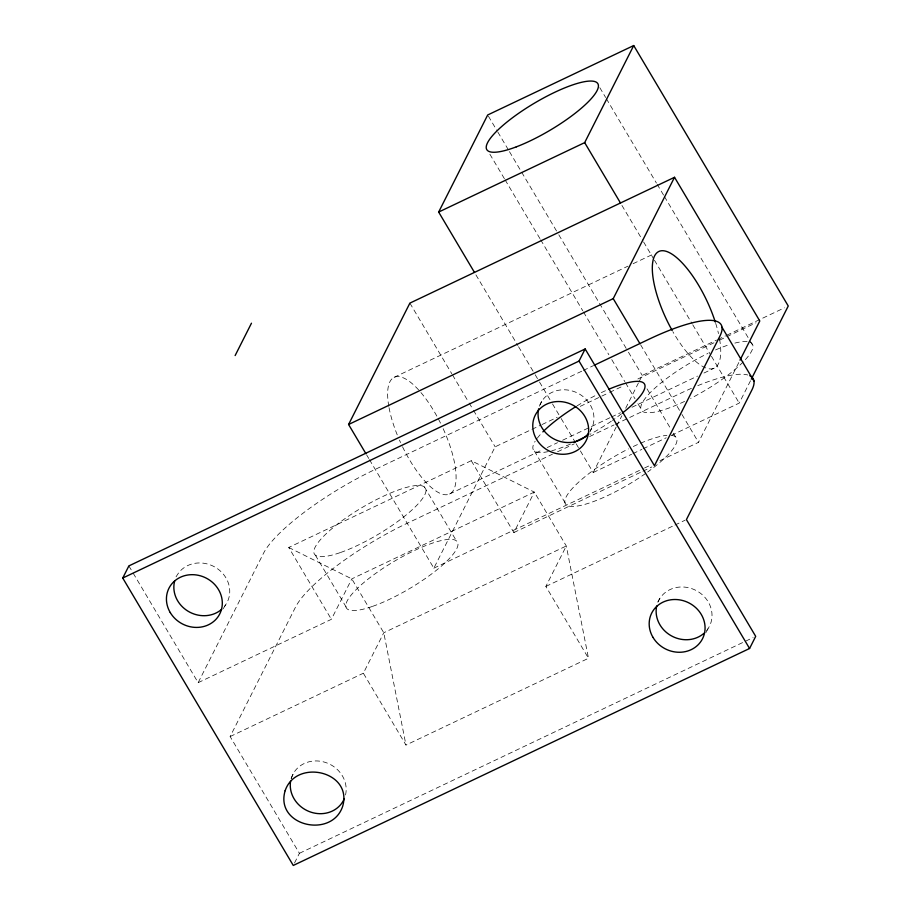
<?xml version="1.0" encoding="UTF-8"?>
<svg xmlns="http://www.w3.org/2000/svg" width="911" height="911" viewBox="0 0 911 911"><rect width="100%" height="100%" fill="white"/><g stroke="black" fill="none" stroke-linecap="round" stroke-linejoin="round"><path stroke-width="0.68" stroke-dasharray="4.55 3.42" d="M540.143 404.848L541.738 401.318M589.861 431.882L593.05 424.833M291.167 778.404L293.946 772.482M133.2 573.213L198.154 682.669L263.541 553.228A107.635 26.055 -30.7 0 1 375.23 469.381L582.072 371.039M294.504 863.024L299.412 853.311L230.13 736.555L295.517 607.113A107.635 26.055 -30.7 0 1 407.206 523.267L552.373 454.247M198.154 682.669L331.376 619.321L351.805 578.872L534.324 492.088L566.3 545.985L588.495 658.277L405.976 745.061L363.352 673.218L383.782 632.758L566.3 545.985L545.86 586.433L588.495 658.277M369.467 459.679L433.852 568.179L495.151 446.823L540.747 425.152M471.26 460.693L513.884 532.548L534.324 492.088L471.26 460.693L288.741 547.477L331.376 619.321M580.387 450.922L593.209 472.513L616.132 427.134M616.77 425.87L621.86 415.78M625.686 408.219L638.417 382.996M639.055 381.743L642.244 375.434L716.536 340.11M659.963 460.67L698.498 442.347L739.368 361.439M671.339 435.367L739.22 403.095L750.675 380.399M657.901 601.943L659.792 598.527M705.82 632.746L708.348 628.191M176.039 576.845L177.52 574.499A28.469 25.827 26.8 0 1 216.909 568.316A28.469 25.827 26.8 0 1 224.493 606.362M223.104 608.855L226.076 604.164M394.156 377.313L627.975 266.149M633.111 263.7L653.665 253.93M583.347 370.424L593.63 365.539M717.811 339.507L725.498 335.852M726.773 335.237L784.417 307.838M542.011 424.549L557.202 417.318M580.227 406.374L608.411 392.971M609.687 392.368L622.498 386.275M637.871 378.965L714.554 342.502M719.576 340.122L756.028 322.79M449.578 493.99L542.079 450M547.215 447.563L557.498 442.678M562.634 440.229L610.165 417.625M611.452 417.022L620.448 412.74M632.006 407.24L697.53 376.095M703.952 373.043L714.224 368.146M557.521 451.799L574.215 443.862M589.633 436.528L614.048 424.925M615.324 424.31L680.984 393.096A107.635 26.055 -30.7 0 1 691.426 388.337M593.209 472.513L631.63 454.247M632.906 453.644L641.879 449.374M643.155 448.77L666.214 437.804M433.852 568.179L643.257 468.607M644.544 468.003L650.966 464.94M513.884 532.548L641.663 471.784M642.938 471.181L651.889 466.933M230.13 736.555L363.352 673.218M545.86 586.433L673.639 525.681M674.914 525.066L685.14 520.204M299.412 853.311L753.124 637.586M288.741 547.477L351.805 578.872L383.782 632.758L405.976 745.061M599.825 87.684L605.633 97.466M606.362 98.695L656.421 183.065M657.15 184.284L663.675 195.296M664.404 196.514L749.297 339.587M750.015 340.805L752.919 345.702M621.928 205.43L642.881 240.743M643.61 241.962L653.722 259.009M654.451 260.227L692.018 323.553M692.747 324.771L710.739 355.096M711.445 356.292L739.22 403.095M640.592 344.745L681.212 413.218M681.94 414.425L698.498 442.347M488.421 116.198L497.133 130.877M497.85 132.095L508.737 150.44M509.465 151.659L558.079 233.592M558.807 234.81L627.736 350.974M628.453 352.204L642.244 375.434M647.049 388.872L670.496 428.386M673.331 433.18L675.472 436.779M489.879 154.21L504.387 178.67M505.115 179.888L539.938 238.591M540.667 239.809L582.755 310.731M583.473 311.961L608.878 354.755M611.771 359.64L624.832 381.652M625.561 382.882L634.99 398.779M637.894 403.664L640.797 408.561M475.918 274.849L517.824 345.485M518.553 346.704L534.45 373.499M535.167 374.717L538.777 380.798M539.506 382.016L551.793 402.719M552.51 403.937L559.741 416.122M561.165 418.513L575.399 442.518M576.116 443.714L579.669 449.715M534.381 451.013L566.346 504.899M409.882 303.124L451.799 373.761M452.516 374.979L468.413 401.762M469.142 402.981L472.752 409.073M473.469 410.292L495.151 446.823M424.469 487.021L456.445 540.918M366.586 454.817L368.75 458.461M315.354 555.152L347.33 609.038M128.872 565.913L132.482 571.994M621.382 413.879A64.579 15.635 -30.7 0 1 612.443 420.415M611.327 421.189A64.579 15.635 -30.7 0 1 589.907 434.41M570.48 444.044A64.579 15.635 -30.7 0 1 551.747 450.774M548.24 451.605A64.579 15.635 -30.7 0 1 535.133 441.288M537.251 438.225A64.579 15.635 -30.7 0 1 541.088 433.738M577.005 405.896A64.579 15.635 -30.7 0 1 596.489 394.987M601.328 392.618A64.579 15.635 -30.7 0 1 607.386 389.851M671.851 435.412A64.579 15.635 -30.7 0 1 647.687 471.989M645.523 473.538A64.579 15.635 -30.7 0 1 565.515 504.011A64.579 15.635 -30.7 0 1 628.465 448.872M633.304 446.504A64.579 15.635 -30.7 0 1 666.909 435.356M657.924 602.125A28.469 25.827 26.8 0 1 698.566 591.934A28.469 25.827 26.8 0 1 704.932 632.405M539.38 406.192A28.469 25.827 26.8 0 1 577.244 392.903A28.469 25.827 26.8 0 1 590.282 430.994M750.413 342.445A64.579 15.635 -30.7 0 1 744.128 360.961M743.217 361.895A64.579 15.635 -30.7 0 1 690.629 398.426M684.605 401.398A64.579 15.635 -30.7 0 1 641.97 403.425A64.579 15.635 -30.7 0 1 707.938 353.422M715.534 349.938A64.579 15.635 -30.7 0 1 729.813 344.529M734.858 343.094A64.579 15.635 -30.7 0 1 747.122 341.625M697.792 385.649A107.635 26.055 -30.7 0 1 747.783 375.002M443.167 428.694A64.579 22.251 64.6 0 1 449.134 494.183A64.579 22.251 64.6 0 1 401.751 445.149M400.567 442.609A64.579 22.251 64.6 0 1 399.417 440.036M397.242 434.866A64.579 22.251 64.6 0 1 389.043 407.672M388.792 406.317A64.579 22.251 64.6 0 1 402.457 377.496A64.579 22.251 64.6 0 1 441.983 426.154M719.588 339.154A64.579 22.251 64.6 0 1 708.883 368.773A64.579 22.251 64.6 0 1 672.887 331.729M715.704 323.371A64.579 22.251 64.6 0 1 718.483 333.608M291.19 778.632A28.469 25.827 26.8 0 1 325.318 762.393A28.469 25.827 26.8 0 1 345.258 795.998M340.6 552.476A64.579 15.635 -30.7 0 0 426.006 490.858A64.579 15.635 -30.7 0 0 343.128 519.93A64.579 15.635 -30.7 0 0 340.6 552.476M372.576 606.362A64.579 15.635 -30.7 0 0 457.982 544.744A64.579 15.635 -30.7 0 0 375.104 573.816A64.579 15.635 -30.7 0 0 372.576 606.362"/><path stroke-width="1.37" d="M749.799 375.742A107.635 26.055 -30.7 0 1 751.803 390.159L686.416 519.6L755.697 636.356L749.571 648.495L293.274 865.45L122.746 578.041L128.872 565.913L585.158 348.959L654.44 465.715L719.827 336.273A107.635 26.055 -30.7 0 0 649.008 339.211L594.917 364.924M235.129 355.563L251.47 323.211M474.472 272.412L438.658 212.058L487.692 114.98L633.714 45.55L788.254 306.005L751.313 379.135M365.869 453.61L348.583 424.48L409.882 303.124L674.527 177.292L759.797 320.991L740.005 360.175M438.658 212.058L584.668 142.628L633.714 45.55M122.746 578.041L579.032 361.086L585.158 348.959M348.583 424.48L613.228 298.637L674.527 177.292M574.26 442.302L586.308 436.312M722.013 327.277L753.989 381.162M584.668 142.628L620.482 202.994M613.228 298.637L639.875 343.549M579.032 361.086L749.571 648.495M608.65 389.316A64.579 15.635 -30.7 0 1 644.487 384.021A64.579 15.635 -30.7 0 1 622.464 413.025M542.865 431.894A64.579 15.635 -30.7 0 1 575.832 406.625M221.658 609.311A28.469 25.827 26.8 0 1 187.939 611.144A28.469 25.827 26.8 0 1 174.764 580.649M703.941 633.327A28.469 25.827 26.8 0 1 670.849 635.548A28.469 25.827 26.8 0 1 656.706 605.986M588.711 433.192A28.469 25.827 26.8 0 1 554.765 439.409A28.469 25.827 26.8 0 1 538.64 408.777M672.204 330.522A64.579 22.251 64.6 0 1 660.657 250.878A64.579 22.251 64.6 0 1 715.306 322.107M344.369 798.548A28.469 25.827 26.8 0 1 311.118 812.225A28.469 25.827 26.8 0 1 290.586 781.274M285.132 790.725C274.655 825.947 331.638 838.963 342.616 806.474C353.092 771.253 296.109 758.237 285.132 790.725M170.232 612.522A28.469 25.827 26.8 0 0 218.64 615.882A28.469 25.827 26.8 0 0 194.225 574.739A28.469 25.827 26.8 0 0 170.232 612.522M652.982 637.358A28.469 25.827 26.8 0 0 701.402 640.718A28.469 25.827 26.8 0 0 676.987 599.575A28.469 25.827 26.8 0 0 652.982 637.358M536.568 439.375A28.469 25.827 26.8 0 0 584.976 442.735A28.469 25.827 26.8 0 0 560.561 401.592A28.469 25.827 26.8 0 0 536.568 439.375M516.298 146.853A64.579 15.635 -30.7 0 0 598.379 85.235A64.579 15.635 -30.7 0 0 512.267 117.918A64.579 15.635 -30.7 0 0 516.298 146.853"/></g></svg>
